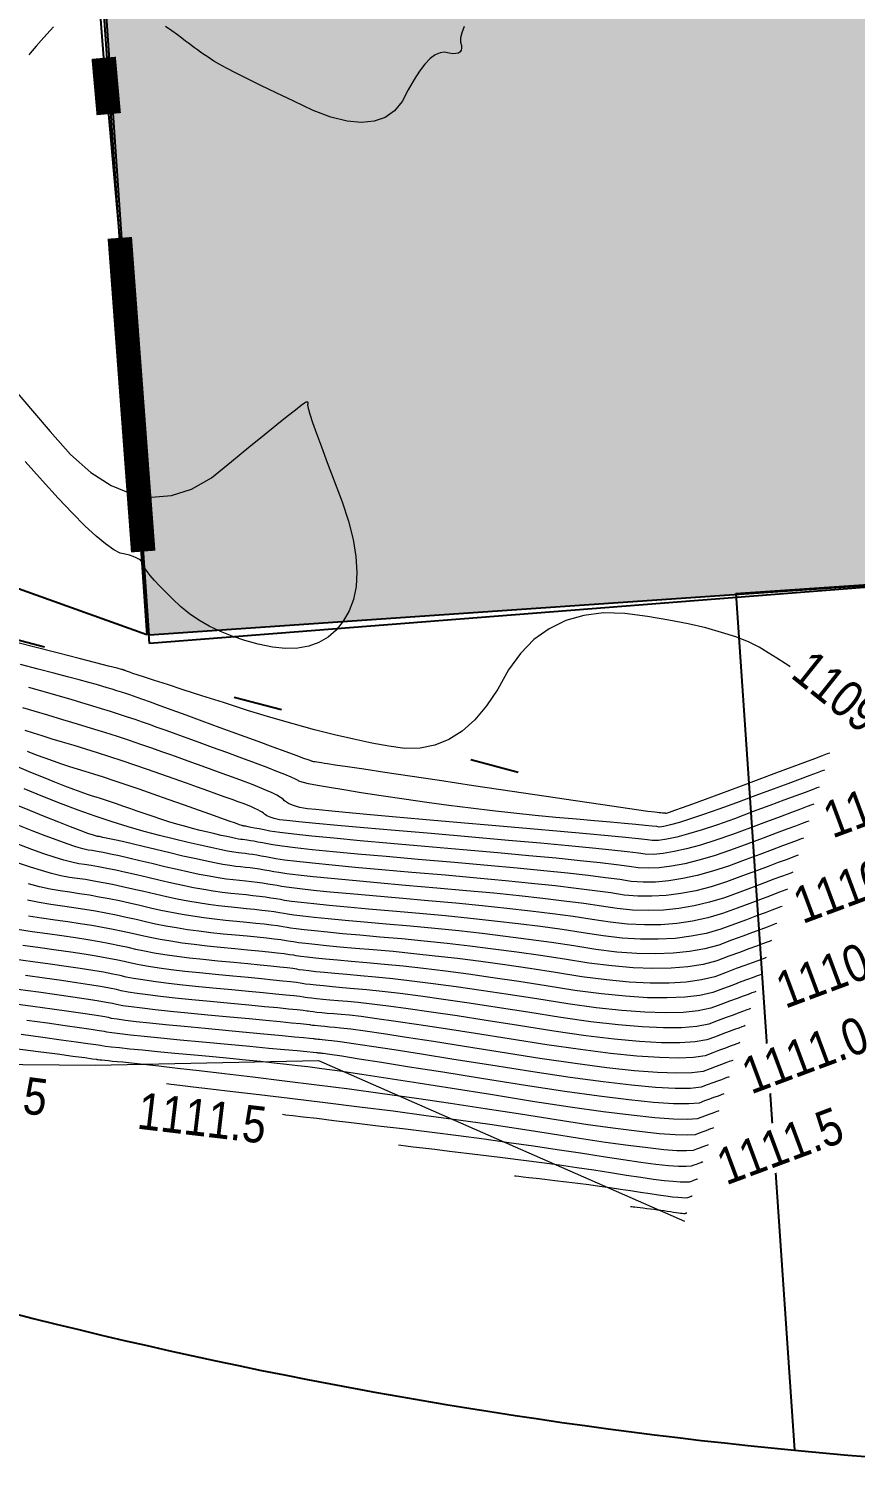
# Model space of a CAD drawing. Extents: x -19176 to -17597, y 5652440 to 5654285.
# Drawn here: x -18154.3 to -18137.43, y 5652973.76 to 5653003.27 of the extents above; entities that cross this region are included whole.
import ezdxf

# ---------------------------------------------------------------- set-up
doc = ezdxf.new("R2010")
doc.units = 0
doc.header["$LTSCALE"] = 5
doc.linetypes.add('foc-TOPO', pattern=[1, 0.2, -0.8])
for name, color, linetype in [('AS-FENCE', 48, 'foc-FENCE'), ('AS-FENCE-DASH', 48, 'foc-FENCE-DASH'), ('F-RW', 190, 'Continuous'), ('L-TITLEDB', 4, 'Continuous'), ('P-PROPOSED', 10, 'Continuous'), ('P-PROPOSED-H', 21, 'Continuous'), ('T-LOW-AREA', 48, 'foc-TOPO')]:
    doc.layers.add(name, color=color, linetype=linetype)
doc.layers.add('AS-GENERAL', color=48, linetype='Continuous', lineweight=18)
doc.layers.add('T-ELEVATION', color=48, linetype='Continuous', lineweight=18)
doc.layers.add('C-TOPO-MAJR', color=7, linetype='Continuous', lineweight=15, true_color=0xd3aa5f)
doc.layers.add('C-TOPO-MINR', color=7, linetype='Continuous', lineweight=13, true_color=0xe9d5af)
doc.layers.add('C-TOPO-MAJR-TEXT', color=7, linetype='Continuous', true_color=0x644b1b)
doc.styles.add('foc-LtypeFont', font='ARIALN.TTF', dxfattribs={"height": 7.35})
doc.styles.get("Standard").update_dxf_attribs({"font": 'ARIALN.TTF'})
doc.linetypes.add('foc-FENCE', pattern='A,10,-1,["X",foc-LtypeFont,S=0.2,R=0,X=-0.625,Y=-0.75],-1.24', length=12.24)
doc.linetypes.add('foc-FENCE-DASH', pattern='A,0.5,-0.5,1,-0.5,1,-0.5,1,-0.5,1,-0.5,["X",foc-LtypeFont,S=0.2,R=0,X=-0.625,Y=-0.75],-0.5', length=7.5)

msp = doc.modelspace()

# ---------------------------------------------------------------- hatches: boundary and pattern name
at = {"layer": 'P-PROPOSED-H'}
h = msp.add_hatch(color=256, dxfattribs=at)
h.dxf.hatch_style = 1
h.paths.add_polyline_path([(-18151.85, 5652990.886), (-18153.911, 5653020.815), (-18123.982, 5653022.876), (-18121.921, 5652992.947)])

# ---------------------------------------------------------------- linework, layer by layer
at = {"layer": 'AS-FENCE', "flags": 128}
for points in [[(-18152.447, 5652998.999), (-18152.673, 5653001.525)], [(-18151.842, 5652990.718), (-18151.969, 5652992.594)]]:
    msp.add_lwpolyline(points, dxfattribs=at)
at = {"layer": 'AS-FENCE-DASH', "flags": 128}
msp.add_lwpolyline([(-18152.776, 5653002.675), (-18152.987, 5653005.397), (-18154.149, 5653020.827), (-18138.678, 5653021.908), (-18124.264, 5653022.882), (-18123.11, 5653007.444), (-18122.048, 5652993.07), (-18136.889, 5652991.885), (-18151.842, 5652990.718)], dxfattribs=at)
at = {"layer": 'AS-GENERAL', "const_width": 0.5, "flags": 128}
for points in [[(-18152.673, 5653001.525), (-18152.776, 5653002.675)], [(-18152.447, 5652998.999), (-18151.969, 5652992.594)]]:
    msp.add_lwpolyline(points, dxfattribs=at)
at = {"layer": 'C-TOPO-MAJR', "flags": 128}
for points in [[(-18137.657, 5652989.414), (-18137.657, 5652989.414), (-18137.671, 5652989.425), (-18137.699, 5652989.448), (-18137.741, 5652989.482), (-18137.797, 5652989.527), (-18137.867, 5652989.583), (-18137.952, 5652989.65), (-18138.05, 5652989.729), (-18138.162, 5652989.819), (-18138.284, 5652989.911), (-18138.415, 5652990.007), (-18138.555, 5652990.105), (-18138.704, 5652990.207), (-18138.862, 5652990.311), (-18139.029, 5652990.418), (-18139.205, 5652990.528), (-18139.391, 5652990.641), (-18139.611, 5652990.748), (-18139.867, 5652990.849), (-18140.157, 5652990.944), (-18140.482, 5652991.033), (-18140.843, 5652991.117), (-18141.238, 5652991.194), (-18141.668, 5652991.266), (-18142.133, 5652991.332), (-18142.567, 5652991.34), (-18142.969, 5652991.29), (-18143.34, 5652991.183), (-18143.68, 5652991.018), (-18143.989, 5652990.795), (-18144.266, 5652990.515), (-18144.512, 5652990.177), (-18144.727, 5652989.782), (-18144.956, 5652989.442), (-18145.199, 5652989.158), (-18145.456, 5652988.929), (-18145.727, 5652988.756), (-18146.012, 5652988.638), (-18146.311, 5652988.577), (-18146.625, 5652988.57), (-18146.952, 5652988.62), (-18147.3, 5652988.683), (-18147.67, 5652988.76), (-18148.061, 5652988.85), (-18148.473, 5652988.955), (-18148.906, 5652989.073), (-18149.36, 5652989.204), (-18149.836, 5652989.35), (-18150.332, 5652989.509), (-18150.771, 5652989.65), (-18151.151, 5652989.772), (-18151.474, 5652989.876), (-18151.738, 5652989.961), (-18151.944, 5652990.028), (-18152.092, 5652990.077), (-18152.183, 5652990.107), (-18152.215, 5652990.119), (-18152.244, 5652990.129), (-18152.269, 5652990.139), (-18152.291, 5652990.147), (-18152.31, 5652990.154), (-18152.326, 5652990.159), (-18152.338, 5652990.164), (-18152.347, 5652990.167), (-18152.353, 5652990.169), (-18152.359, 5652990.171), (-18152.365, 5652990.173), (-18152.372, 5652990.175), (-18152.379, 5652990.178), (-18152.387, 5652990.18), (-18152.395, 5652990.183), (-18152.403, 5652990.185), (-18152.412, 5652990.188), (-18152.503, 5652990.211), (-18152.678, 5652990.256), (-18152.936, 5652990.322), (-18153.277, 5652990.408), (-18153.701, 5652990.516), (-18154.208, 5652990.645), (-18154.798, 5652990.795)], [(-18138.379, 5652987.088), (-18138.379, 5652987.088), (-18138.424, 5652987.072), (-18138.512, 5652987.039), (-18138.645, 5652986.989), (-18138.823, 5652986.923), (-18139.044, 5652986.841), (-18139.31, 5652986.742), (-18139.62, 5652986.626), (-18139.975, 5652986.494), (-18140.308, 5652986.382), (-18140.621, 5652986.291), (-18140.911, 5652986.219), (-18141.181, 5652986.168), (-18141.429, 5652986.137), (-18141.656, 5652986.126), (-18141.861, 5652986.135), (-18142.046, 5652986.165), (-18142.305, 5652986.199), (-18142.639, 5652986.238), (-18143.049, 5652986.281), (-18143.533, 5652986.33), (-18144.092, 5652986.383), (-18144.727, 5652986.44), (-18145.436, 5652986.503), (-18146.22, 5652986.57), (-18146.922, 5652986.631), (-18147.54, 5652986.687), (-18148.074, 5652986.738), (-18148.526, 5652986.783), (-18148.894, 5652986.823), (-18149.179, 5652986.857), (-18149.381, 5652986.886), (-18149.5, 5652986.91), (-18149.604, 5652986.93), (-18149.693, 5652986.948), (-18149.768, 5652986.962), (-18149.828, 5652986.974), (-18149.873, 5652986.983), (-18149.904, 5652986.989), (-18149.92, 5652986.992), (-18149.921, 5652986.992), (-18149.923, 5652986.992), (-18149.925, 5652986.993), (-18149.929, 5652986.993), (-18149.932, 5652986.994), (-18149.937, 5652986.995), (-18149.941, 5652986.996), (-18149.947, 5652986.998), (-18149.953, 5652986.999), (-18150, 5652987.015), (-18150.087, 5652987.045), (-18150.214, 5652987.09), (-18150.382, 5652987.15), (-18150.59, 5652987.224), (-18150.839, 5652987.312), (-18151.129, 5652987.415), (-18151.458, 5652987.533), (-18151.766, 5652987.641), (-18152.052, 5652987.741), (-18152.316, 5652987.831), (-18152.559, 5652987.913), (-18152.779, 5652987.985), (-18152.977, 5652988.049), (-18153.154, 5652988.104), (-18153.309, 5652988.15), (-18153.468, 5652988.199), (-18153.632, 5652988.253), (-18153.8, 5652988.311), (-18153.973, 5652988.373), (-18154.15, 5652988.439), (-18154.332, 5652988.509)], [(-18138.92, 5652985.349), (-18138.92, 5652985.349), (-18138.955, 5652985.336), (-18139.024, 5652985.31), (-18139.129, 5652985.271), (-18139.269, 5652985.219), (-18139.443, 5652985.154), (-18139.652, 5652985.076), (-18139.897, 5652984.985), (-18140.176, 5652984.881), (-18140.471, 5652984.798), (-18140.782, 5652984.737), (-18141.109, 5652984.696), (-18141.453, 5652984.677), (-18141.812, 5652984.679), (-18142.188, 5652984.702), (-18142.579, 5652984.746), (-18142.987, 5652984.811), (-18143.412, 5652984.874), (-18143.855, 5652984.935), (-18144.315, 5652984.993), (-18144.792, 5652985.049), (-18145.287, 5652985.103), (-18145.799, 5652985.154), (-18146.329, 5652985.203), (-18146.877, 5652985.25), (-18147.366, 5652985.293), (-18147.797, 5652985.332), (-18148.17, 5652985.368), (-18148.485, 5652985.399), (-18148.742, 5652985.427), (-18148.941, 5652985.451), (-18149.082, 5652985.471), (-18149.165, 5652985.487), (-18149.257, 5652985.503), (-18149.36, 5652985.519), (-18149.472, 5652985.535), (-18149.594, 5652985.551), (-18149.727, 5652985.566), (-18149.869, 5652985.582), (-18150.02, 5652985.597), (-18150.182, 5652985.612), (-18150.355, 5652985.633), (-18150.539, 5652985.659), (-18150.734, 5652985.691), (-18150.94, 5652985.729), (-18151.157, 5652985.772), (-18151.385, 5652985.822), (-18151.624, 5652985.877), (-18151.875, 5652985.937), (-18152.109, 5652985.992), (-18152.326, 5652986.042), (-18152.527, 5652986.085), (-18152.711, 5652986.124), (-18152.879, 5652986.156), (-18153.03, 5652986.183), (-18153.165, 5652986.204), (-18153.283, 5652986.22), (-18153.426, 5652986.25), (-18153.593, 5652986.294), (-18153.785, 5652986.352), (-18154.001, 5652986.424), (-18154.242, 5652986.511), (-18154.508, 5652986.612)], [(-18139.46, 5652983.609), (-18139.46, 5652983.609), (-18139.486, 5652983.6), (-18139.537, 5652983.581), (-18139.613, 5652983.552), (-18139.715, 5652983.515), (-18139.842, 5652983.467), (-18139.995, 5652983.41), (-18140.173, 5652983.344), (-18140.376, 5652983.268), (-18140.633, 5652983.215), (-18140.944, 5652983.183), (-18141.307, 5652983.173), (-18141.725, 5652983.186), (-18142.195, 5652983.221), (-18142.72, 5652983.278), (-18143.297, 5652983.357), (-18143.928, 5652983.458), (-18144.519, 5652983.549), (-18145.07, 5652983.632), (-18145.581, 5652983.705), (-18146.051, 5652983.769), (-18146.482, 5652983.823), (-18146.872, 5652983.868), (-18147.222, 5652983.904), (-18147.533, 5652983.931), (-18147.81, 5652983.955), (-18148.054, 5652983.977), (-18148.266, 5652983.997), (-18148.444, 5652984.015), (-18148.59, 5652984.031), (-18148.703, 5652984.044), (-18148.783, 5652984.056), (-18148.829, 5652984.065), (-18148.911, 5652984.077), (-18149.026, 5652984.091), (-18149.177, 5652984.108), (-18149.361, 5652984.128), (-18149.58, 5652984.15), (-18149.833, 5652984.175), (-18150.121, 5652984.202), (-18150.443, 5652984.232), (-18150.744, 5652984.263), (-18151.025, 5652984.294), (-18151.285, 5652984.327), (-18151.525, 5652984.361), (-18151.743, 5652984.396), (-18151.942, 5652984.432), (-18152.119, 5652984.469), (-18152.276, 5652984.507), (-18152.453, 5652984.546), (-18152.649, 5652984.584), (-18152.864, 5652984.624), (-18153.099, 5652984.664), (-18153.354, 5652984.704), (-18153.628, 5652984.745), (-18153.921, 5652984.786), (-18154.234, 5652984.827), (-18154.535, 5652984.875)], [(-18140.001, 5652981.87), (-18140.001, 5652981.87), (-18140.017, 5652981.864), (-18140.049, 5652981.852), (-18140.097, 5652981.834), (-18140.161, 5652981.81), (-18140.241, 5652981.78), (-18140.337, 5652981.745), (-18140.449, 5652981.703), (-18140.577, 5652981.655), (-18140.795, 5652981.631), (-18141.105, 5652981.629), (-18141.505, 5652981.651), (-18141.997, 5652981.695), (-18142.579, 5652981.763), (-18143.251, 5652981.854), (-18144.015, 5652981.967), (-18144.869, 5652982.104), (-18145.626, 5652982.225), (-18146.285, 5652982.329), (-18146.847, 5652982.417), (-18147.31, 5652982.488), (-18147.677, 5652982.543), (-18147.945, 5652982.582), (-18148.116, 5652982.605), (-18148.189, 5652982.611), (-18148.254, 5652982.617), (-18148.312, 5652982.622), (-18148.361, 5652982.627), (-18148.403, 5652982.631), (-18148.438, 5652982.635), (-18148.464, 5652982.638), (-18148.483, 5652982.641), (-18148.494, 5652982.643), (-18148.564, 5652982.65), (-18148.693, 5652982.663), (-18148.881, 5652982.681), (-18149.128, 5652982.705), (-18149.433, 5652982.733), (-18149.798, 5652982.768), (-18150.221, 5652982.807), (-18150.704, 5652982.852), (-18151.134, 5652982.893), (-18151.511, 5652982.93), (-18151.837, 5652982.964), (-18152.11, 5652982.994), (-18152.33, 5652983.02), (-18152.498, 5652983.043), (-18152.614, 5652983.062), (-18152.677, 5652983.077), (-18152.796, 5652983.099), (-18152.971, 5652983.127), (-18153.201, 5652983.162), (-18153.487, 5652983.204), (-18153.828, 5652983.252), (-18154.225, 5652983.306), (-18154.677, 5652983.367)], [(-18140.541, 5652980.13), (-18140.541, 5652980.13), (-18140.548, 5652980.128), (-18140.561, 5652980.123), (-18140.581, 5652980.115), (-18140.607, 5652980.106), (-18140.64, 5652980.094), (-18140.679, 5652980.079), (-18140.725, 5652980.062), (-18140.777, 5652980.042), (-18140.881, 5652980.034), (-18141.036, 5652980.038), (-18141.242, 5652980.054), (-18141.499, 5652980.081), (-18141.807, 5652980.12), (-18142.167, 5652980.171), (-18142.578, 5652980.233), (-18143.04, 5652980.307), (-18143.514, 5652980.38), (-18144, 5652980.452), (-18144.499, 5652980.523), (-18145.009, 5652980.593), (-18145.531, 5652980.663), (-18146.065, 5652980.731), (-18146.611, 5652980.798), (-18147.17, 5652980.864), (-18147.658, 5652980.922), (-18148.077, 5652980.972), (-18148.426, 5652981.014), (-18148.705, 5652981.047), (-18148.914, 5652981.072), (-18149.054, 5652981.088), (-18149.123, 5652981.097), (-18149.123, 5652981.097)]]:
    msp.add_lwpolyline(points, dxfattribs=at)
at = {"layer": 'C-TOPO-MINR', "flags": 128}
for points in [[(-18153.802, 5653003.31), (-18153.936, 5653003.16), (-18154.053, 5653003.028), (-18154.155, 5653002.914), (-18154.239, 5653002.817), (-18154.308, 5653002.738)], [(-18145.413, 5653003.314), (-18145.461, 5653003.188), (-18145.487, 5653003.082), (-18145.49, 5653002.996), (-18145.472, 5653002.929), (-18145.466, 5653002.873), (-18145.475, 5653002.828), (-18145.497, 5653002.795), (-18145.533, 5653002.772), (-18145.582, 5653002.76), (-18145.646, 5653002.759), (-18145.723, 5653002.77), (-18145.813, 5653002.791), (-18145.908, 5653002.78), (-18146.006, 5653002.735), (-18146.109, 5653002.658), (-18146.215, 5653002.548), (-18146.325, 5653002.405), (-18146.439, 5653002.23), (-18146.558, 5653002.021), (-18146.68, 5653001.78), (-18146.836, 5653001.593), (-18147.027, 5653001.459), (-18147.252, 5653001.379), (-18147.512, 5653001.353), (-18147.806, 5653001.381), (-18148.135, 5653001.463), (-18148.498, 5653001.598), (-18148.895, 5653001.787), (-18149.251, 5653001.958), (-18149.566, 5653002.111), (-18149.841, 5653002.247), (-18150.074, 5653002.364), (-18150.267, 5653002.464), (-18150.418, 5653002.545), (-18150.529, 5653002.609), (-18150.598, 5653002.655), (-18150.666, 5653002.701), (-18150.733, 5653002.746), (-18150.798, 5653002.791), (-18150.862, 5653002.837), (-18150.924, 5653002.882), (-18150.985, 5653002.927), (-18151.044, 5653002.972), (-18151.102, 5653003.016), (-18151.178, 5653003.073), (-18151.272, 5653003.142), (-18151.383, 5653003.223), (-18151.512, 5653003.317)], [(-18154.546, 5652995.836), (-18154.233, 5652995.465), (-18153.868, 5652995.045), (-18153.452, 5652994.577), (-18153.037, 5652994.21), (-18152.623, 5652993.942), (-18152.211, 5652993.774), (-18151.8, 5652993.706), (-18151.39, 5652993.738), (-18150.982, 5652993.87), (-18150.574, 5652994.102), (-18150.168, 5652994.434), (-18149.811, 5652994.725), (-18149.501, 5652994.977), (-18149.24, 5652995.188), (-18149.026, 5652995.359), (-18148.861, 5652995.49), (-18148.744, 5652995.581), (-18148.675, 5652995.631), (-18148.655, 5652995.641), (-18148.638, 5652995.648), (-18148.624, 5652995.651), (-18148.614, 5652995.65), (-18148.607, 5652995.646), (-18148.604, 5652995.638), (-18148.604, 5652995.626), (-18148.608, 5652995.611), (-18148.616, 5652995.591), (-18148.602, 5652995.522), (-18148.566, 5652995.401), (-18148.509, 5652995.229), (-18148.431, 5652995.007), (-18148.331, 5652994.734), (-18148.21, 5652994.41), (-18148.068, 5652994.035), (-18147.904, 5652993.61), (-18147.776, 5652993.211), (-18147.684, 5652992.839), (-18147.628, 5652992.494), (-18147.607, 5652992.175), (-18147.623, 5652991.883), (-18147.674, 5652991.618), (-18147.762, 5652991.38), (-18147.885, 5652991.169), (-18148.029, 5652990.991), (-18148.194, 5652990.848), (-18148.38, 5652990.739), (-18148.586, 5652990.664), (-18148.813, 5652990.623), (-18149.061, 5652990.616), (-18149.33, 5652990.644), (-18149.619, 5652990.706), (-18149.893, 5652990.779), (-18150.151, 5652990.864), (-18150.393, 5652990.962), (-18150.619, 5652991.071), (-18150.83, 5652991.192), (-18151.025, 5652991.325), (-18151.205, 5652991.469), (-18151.368, 5652991.626), (-18151.512, 5652991.768), (-18151.636, 5652991.895), (-18151.741, 5652992.006), (-18151.826, 5652992.103), (-18151.891, 5652992.185), (-18151.937, 5652992.252), (-18151.962, 5652992.304), (-18151.969, 5652992.34), (-18151.987, 5652992.375), (-18152.016, 5652992.408), (-18152.058, 5652992.439), (-18152.111, 5652992.468), (-18152.176, 5652992.495), (-18152.252, 5652992.52), (-18152.34, 5652992.543), (-18152.441, 5652992.564), (-18152.572, 5652992.632), (-18152.736, 5652992.748), (-18152.931, 5652992.911), (-18153.158, 5652993.121), (-18153.416, 5652993.378), (-18153.706, 5652993.683), (-18154.028, 5652994.035), (-18154.382, 5652994.434)], [(-18137.947, 5652988.48), (-18137.947, 5652988.48), (-18137.999, 5652988.461), (-18138.102, 5652988.422), (-18138.258, 5652988.364), (-18138.466, 5652988.287), (-18138.725, 5652988.19), (-18139.036, 5652988.074), (-18139.4, 5652987.939), (-18139.815, 5652987.785), (-18140.179, 5652987.649), (-18140.491, 5652987.534), (-18140.753, 5652987.437), (-18140.963, 5652987.361), (-18141.122, 5652987.303), (-18141.23, 5652987.265), (-18141.287, 5652987.247), (-18141.293, 5652987.247), (-18141.303, 5652987.249), (-18141.319, 5652987.25), (-18141.34, 5652987.252), (-18141.366, 5652987.255), (-18141.398, 5652987.258), (-18141.434, 5652987.261), (-18141.476, 5652987.265), (-18141.522, 5652987.269), (-18141.661, 5652987.287), (-18141.893, 5652987.319), (-18142.217, 5652987.366), (-18142.633, 5652987.427), (-18143.141, 5652987.502), (-18143.742, 5652987.591), (-18144.435, 5652987.694), (-18145.221, 5652987.812), (-18145.917, 5652987.916), (-18146.523, 5652988.007), (-18147.038, 5652988.084), (-18147.464, 5652988.148), (-18147.8, 5652988.198), (-18148.047, 5652988.235), (-18148.203, 5652988.259), (-18148.269, 5652988.269), (-18148.328, 5652988.278), (-18148.379, 5652988.286), (-18148.422, 5652988.293), (-18148.457, 5652988.298), (-18148.485, 5652988.303), (-18148.506, 5652988.307), (-18148.518, 5652988.309), (-18148.523, 5652988.311), (-18148.579, 5652988.331), (-18148.686, 5652988.37), (-18148.844, 5652988.428), (-18149.052, 5652988.504), (-18149.312, 5652988.599), (-18149.623, 5652988.712), (-18149.985, 5652988.845), (-18150.397, 5652988.995), (-18150.767, 5652989.131), (-18151.095, 5652989.25), (-18151.38, 5652989.354), (-18151.623, 5652989.443), (-18151.823, 5652989.515), (-18151.98, 5652989.572), (-18152.095, 5652989.614), (-18152.167, 5652989.639), (-18152.244, 5652989.666), (-18152.327, 5652989.694), (-18152.414, 5652989.722), (-18152.506, 5652989.752), (-18152.604, 5652989.782), (-18152.706, 5652989.813), (-18152.813, 5652989.846), (-18152.925, 5652989.879), (-18153.079, 5652989.922), (-18153.275, 5652989.975), (-18153.512, 5652990.038), (-18153.791, 5652990.112), (-18154.112, 5652990.195), (-18154.474, 5652990.288)], [(-18138.055, 5652988.132), (-18138.055, 5652988.132), (-18138.105, 5652988.114), (-18138.205, 5652988.076), (-18138.355, 5652988.021), (-18138.555, 5652987.946), (-18138.805, 5652987.853), (-18139.105, 5652987.741), (-18139.455, 5652987.611), (-18139.855, 5652987.462), (-18140.211, 5652987.333), (-18140.524, 5652987.223), (-18140.792, 5652987.133), (-18141.018, 5652987.062), (-18141.199, 5652987.012), (-18141.337, 5652986.98), (-18141.431, 5652986.969), (-18141.481, 5652986.977), (-18141.577, 5652986.988), (-18141.72, 5652987.003), (-18141.908, 5652987.022), (-18142.143, 5652987.044), (-18142.423, 5652987.069), (-18142.75, 5652987.098), (-18143.123, 5652987.13), (-18143.542, 5652987.166), (-18143.967, 5652987.206), (-18144.398, 5652987.25), (-18144.834, 5652987.299), (-18145.277, 5652987.352), (-18145.726, 5652987.409), (-18146.18, 5652987.47), (-18146.641, 5652987.536), (-18147.107, 5652987.606), (-18147.518, 5652987.669), (-18147.871, 5652987.725), (-18148.168, 5652987.775), (-18148.409, 5652987.817), (-18148.593, 5652987.853), (-18148.721, 5652987.882), (-18148.792, 5652987.905), (-18148.807, 5652987.92), (-18148.859, 5652987.948), (-18148.949, 5652987.988), (-18149.075, 5652988.04), (-18149.238, 5652988.105), (-18149.439, 5652988.182), (-18149.677, 5652988.272), (-18149.952, 5652988.374), (-18150.264, 5652988.488), (-18150.554, 5652988.594), (-18150.823, 5652988.692), (-18151.07, 5652988.782), (-18151.296, 5652988.863), (-18151.5, 5652988.937), (-18151.682, 5652989.003), (-18151.843, 5652989.06), (-18151.982, 5652989.11), (-18152.13, 5652989.161), (-18152.289, 5652989.214), (-18152.456, 5652989.269), (-18152.634, 5652989.326), (-18152.821, 5652989.384), (-18153.017, 5652989.444), (-18153.223, 5652989.506), (-18153.439, 5652989.57), (-18153.655, 5652989.633), (-18153.871, 5652989.695), (-18154.088, 5652989.755), (-18154.305, 5652989.815)], [(-18138.163, 5652987.784), (-18138.163, 5652987.784), (-18138.211, 5652987.766), (-18138.307, 5652987.731), (-18138.452, 5652987.677), (-18138.644, 5652987.605), (-18138.885, 5652987.516), (-18139.173, 5652987.408), (-18139.51, 5652987.283), (-18139.895, 5652987.139), (-18140.244, 5652987.016), (-18140.556, 5652986.912), (-18140.832, 5652986.828), (-18141.072, 5652986.764), (-18141.276, 5652986.72), (-18141.443, 5652986.695), (-18141.574, 5652986.691), (-18141.669, 5652986.706), (-18141.851, 5652986.728), (-18142.12, 5652986.756), (-18142.476, 5652986.791), (-18142.919, 5652986.832), (-18143.449, 5652986.88), (-18144.066, 5652986.935), (-18144.77, 5652986.996), (-18145.561, 5652987.064), (-18146.264, 5652987.124), (-18146.877, 5652987.178), (-18147.402, 5652987.225), (-18147.838, 5652987.265), (-18148.185, 5652987.298), (-18148.444, 5652987.324), (-18148.614, 5652987.343), (-18148.695, 5652987.355), (-18148.769, 5652987.369), (-18148.837, 5652987.386), (-18148.899, 5652987.405), (-18148.955, 5652987.427), (-18149.004, 5652987.451), (-18149.046, 5652987.477), (-18149.083, 5652987.506), (-18149.113, 5652987.537), (-18149.165, 5652987.574), (-18149.239, 5652987.616), (-18149.335, 5652987.664), (-18149.453, 5652987.717), (-18149.594, 5652987.776), (-18149.756, 5652987.841), (-18149.941, 5652987.911), (-18150.147, 5652987.986), (-18150.354, 5652988.061), (-18150.56, 5652988.136), (-18150.767, 5652988.211), (-18150.973, 5652988.285), (-18151.179, 5652988.36), (-18151.385, 5652988.433), (-18151.591, 5652988.507), (-18151.796, 5652988.58), (-18152.015, 5652988.656), (-18152.248, 5652988.734), (-18152.493, 5652988.814), (-18152.752, 5652988.897), (-18153.024, 5652988.982), (-18153.309, 5652989.07), (-18153.608, 5652989.159), (-18153.92, 5652989.252), (-18154.193, 5652989.333), (-18154.428, 5652989.402)], [(-18138.271, 5652987.436), (-18138.271, 5652987.436), (-18138.317, 5652987.419), (-18138.41, 5652987.385), (-18138.548, 5652987.333), (-18138.733, 5652987.264), (-18138.964, 5652987.178), (-18139.242, 5652987.075), (-18139.565, 5652986.954), (-18139.935, 5652986.817), (-18140.276, 5652986.699), (-18140.588, 5652986.601), (-18140.872, 5652986.524), (-18141.126, 5652986.466), (-18141.352, 5652986.428), (-18141.549, 5652986.411), (-18141.718, 5652986.413), (-18141.857, 5652986.435), (-18142.084, 5652986.464), (-18142.396, 5652986.498), (-18142.795, 5652986.539), (-18143.281, 5652986.586), (-18143.853, 5652986.639), (-18144.512, 5652986.697), (-18145.257, 5652986.762), (-18146.089, 5652986.834), (-18146.824, 5652986.897), (-18147.461, 5652986.953), (-18148.001, 5652987.001), (-18148.444, 5652987.042), (-18148.789, 5652987.076), (-18149.038, 5652987.101), (-18149.189, 5652987.119), (-18149.242, 5652987.13), (-18149.292, 5652987.142), (-18149.336, 5652987.154), (-18149.377, 5652987.168), (-18149.413, 5652987.183), (-18149.444, 5652987.198), (-18149.471, 5652987.215), (-18149.494, 5652987.233), (-18149.512, 5652987.252), (-18149.54, 5652987.273), (-18149.579, 5652987.296), (-18149.629, 5652987.322), (-18149.688, 5652987.35), (-18149.758, 5652987.38), (-18149.839, 5652987.413), (-18149.93, 5652987.447), (-18150.031, 5652987.485), (-18150.153, 5652987.529), (-18150.297, 5652987.581), (-18150.463, 5652987.641), (-18150.65, 5652987.708), (-18150.858, 5652987.782), (-18151.088, 5652987.864), (-18151.339, 5652987.954), (-18151.611, 5652988.051), (-18151.878, 5652988.144), (-18152.141, 5652988.234), (-18152.399, 5652988.321), (-18152.652, 5652988.404), (-18152.9, 5652988.483), (-18153.143, 5652988.559), (-18153.381, 5652988.632), (-18153.614, 5652988.701), (-18153.831, 5652988.766), (-18154.03, 5652988.828), (-18154.212, 5652988.886), (-18154.378, 5652988.94)], [(-18138.487, 5652986.741), (-18138.487, 5652986.741), (-18138.53, 5652986.725), (-18138.615, 5652986.693), (-18138.742, 5652986.646), (-18138.912, 5652986.582), (-18139.124, 5652986.503), (-18139.379, 5652986.409), (-18139.676, 5652986.298), (-18140.015, 5652986.172), (-18140.341, 5652986.065), (-18140.653, 5652985.98), (-18140.951, 5652985.915), (-18141.235, 5652985.87), (-18141.506, 5652985.845), (-18141.762, 5652985.841), (-18142.005, 5652985.857), (-18142.234, 5652985.894), (-18142.526, 5652985.934), (-18142.882, 5652985.977), (-18143.302, 5652986.024), (-18143.785, 5652986.074), (-18144.331, 5652986.127), (-18144.941, 5652986.183), (-18145.615, 5652986.243), (-18146.352, 5652986.306), (-18147.01, 5652986.364), (-18147.591, 5652986.416), (-18148.093, 5652986.464), (-18148.518, 5652986.506), (-18148.864, 5652986.544), (-18149.132, 5652986.576), (-18149.321, 5652986.603), (-18149.433, 5652986.625), (-18149.535, 5652986.645), (-18149.627, 5652986.662), (-18149.709, 5652986.677), (-18149.781, 5652986.689), (-18149.844, 5652986.7), (-18149.897, 5652986.707), (-18149.94, 5652986.713), (-18149.973, 5652986.716), (-18150.022, 5652986.723), (-18150.087, 5652986.735), (-18150.168, 5652986.752), (-18150.264, 5652986.773), (-18150.376, 5652986.798), (-18150.503, 5652986.827), (-18150.646, 5652986.861), (-18150.805, 5652986.9), (-18150.965, 5652986.941), (-18151.124, 5652986.984), (-18151.285, 5652987.03), (-18151.445, 5652987.078), (-18151.606, 5652987.129), (-18151.768, 5652987.182), (-18151.93, 5652987.237), (-18152.092, 5652987.295), (-18152.244, 5652987.348), (-18152.385, 5652987.397), (-18152.515, 5652987.442), (-18152.634, 5652987.482), (-18152.742, 5652987.518), (-18152.84, 5652987.549), (-18152.927, 5652987.576), (-18153.003, 5652987.599), (-18153.106, 5652987.633), (-18153.234, 5652987.679), (-18153.388, 5652987.737), (-18153.568, 5652987.806), (-18153.774, 5652987.888), (-18154.007, 5652987.981), (-18154.265, 5652988.085), (-18154.549, 5652988.202)], [(-18138.595, 5652986.393), (-18138.595, 5652986.393), (-18138.636, 5652986.378), (-18138.717, 5652986.347), (-18138.839, 5652986.302), (-18139.001, 5652986.242), (-18139.204, 5652986.166), (-18139.447, 5652986.075), (-18139.731, 5652985.97), (-18140.055, 5652985.849), (-18140.373, 5652985.749), (-18140.685, 5652985.669), (-18140.99, 5652985.61), (-18141.29, 5652985.571), (-18141.582, 5652985.554), (-18141.869, 5652985.556), (-18142.149, 5652985.579), (-18142.422, 5652985.623), (-18142.748, 5652985.669), (-18143.125, 5652985.717), (-18143.555, 5652985.766), (-18144.037, 5652985.817), (-18144.57, 5652985.871), (-18145.156, 5652985.926), (-18145.793, 5652985.983), (-18146.483, 5652986.042), (-18147.099, 5652986.096), (-18147.643, 5652986.145), (-18148.113, 5652986.19), (-18148.51, 5652986.23), (-18148.833, 5652986.265), (-18149.084, 5652986.295), (-18149.261, 5652986.32), (-18149.366, 5652986.341), (-18149.465, 5652986.359), (-18149.56, 5652986.376), (-18149.65, 5652986.391), (-18149.735, 5652986.405), (-18149.815, 5652986.416), (-18149.89, 5652986.426), (-18149.96, 5652986.434), (-18150.025, 5652986.44), (-18150.121, 5652986.454), (-18150.247, 5652986.478), (-18150.403, 5652986.509), (-18150.589, 5652986.549), (-18150.805, 5652986.598), (-18151.051, 5652986.655), (-18151.328, 5652986.721), (-18151.634, 5652986.795), (-18151.949, 5652986.879), (-18152.273, 5652986.973), (-18152.606, 5652987.077), (-18152.947, 5652987.191), (-18153.296, 5652987.315), (-18153.655, 5652987.449), (-18154.022, 5652987.593), (-18154.397, 5652987.746)], [(-18138.704, 5652986.045), (-18138.704, 5652986.045), (-18138.742, 5652986.03), (-18138.82, 5652986.002), (-18138.936, 5652985.958), (-18139.09, 5652985.901), (-18139.284, 5652985.829), (-18139.515, 5652985.742), (-18139.786, 5652985.642), (-18140.095, 5652985.526), (-18140.406, 5652985.432), (-18140.717, 5652985.358), (-18141.03, 5652985.305), (-18141.344, 5652985.273), (-18141.659, 5652985.262), (-18141.975, 5652985.271), (-18142.292, 5652985.302), (-18142.61, 5652985.353), (-18142.969, 5652985.404), (-18143.369, 5652985.456), (-18143.808, 5652985.508), (-18144.288, 5652985.561), (-18144.809, 5652985.615), (-18145.37, 5652985.669), (-18145.972, 5652985.723), (-18146.614, 5652985.778), (-18147.188, 5652985.828), (-18147.694, 5652985.874), (-18148.132, 5652985.916), (-18148.501, 5652985.953), (-18148.803, 5652985.985), (-18149.036, 5652986.013), (-18149.202, 5652986.037), (-18149.299, 5652986.056), (-18149.396, 5652986.074), (-18149.493, 5652986.091), (-18149.591, 5652986.106), (-18149.688, 5652986.12), (-18149.785, 5652986.133), (-18149.883, 5652986.145), (-18149.98, 5652986.155), (-18150.078, 5652986.164), (-18150.199, 5652986.181), (-18150.344, 5652986.205), (-18150.513, 5652986.236), (-18150.706, 5652986.276), (-18150.922, 5652986.323), (-18151.162, 5652986.377), (-18151.427, 5652986.439), (-18151.714, 5652986.509), (-18151.971, 5652986.571), (-18152.197, 5652986.624), (-18152.392, 5652986.67), (-18152.556, 5652986.707), (-18152.69, 5652986.737), (-18152.792, 5652986.758), (-18152.863, 5652986.772), (-18152.903, 5652986.777), (-18152.982, 5652986.8), (-18153.101, 5652986.84), (-18153.259, 5652986.898), (-18153.456, 5652986.973), (-18153.693, 5652987.066), (-18153.969, 5652987.177), (-18154.284, 5652987.304), (-18154.638, 5652987.45)], [(-18138.812, 5652985.697), (-18138.812, 5652985.697), (-18138.848, 5652985.683), (-18138.922, 5652985.656), (-18139.032, 5652985.615), (-18139.179, 5652985.56), (-18139.363, 5652985.491), (-18139.584, 5652985.409), (-18139.841, 5652985.313), (-18140.136, 5652985.204), (-18140.438, 5652985.115), (-18140.75, 5652985.048), (-18141.07, 5652985.001), (-18141.398, 5652984.975), (-18141.735, 5652984.97), (-18142.081, 5652984.987), (-18142.436, 5652985.024), (-18142.799, 5652985.082), (-18143.191, 5652985.139), (-18143.612, 5652985.195), (-18144.061, 5652985.251), (-18144.54, 5652985.305), (-18145.048, 5652985.359), (-18145.585, 5652985.411), (-18146.151, 5652985.463), (-18146.745, 5652985.514), (-18147.277, 5652985.561), (-18147.745, 5652985.603), (-18148.151, 5652985.642), (-18148.493, 5652985.676), (-18148.772, 5652985.706), (-18148.989, 5652985.732), (-18149.142, 5652985.754), (-18149.232, 5652985.772), (-18149.327, 5652985.789), (-18149.427, 5652985.805), (-18149.531, 5652985.821), (-18149.641, 5652985.836), (-18149.756, 5652985.85), (-18149.876, 5652985.863), (-18150, 5652985.876), (-18150.13, 5652985.888), (-18150.277, 5652985.907), (-18150.441, 5652985.932), (-18150.623, 5652985.964), (-18150.823, 5652986.002), (-18151.04, 5652986.048), (-18151.274, 5652986.099), (-18151.526, 5652986.158), (-18151.795, 5652986.223), (-18152.04, 5652986.281), (-18152.262, 5652986.333), (-18152.46, 5652986.378), (-18152.634, 5652986.415), (-18152.784, 5652986.447), (-18152.911, 5652986.471), (-18153.014, 5652986.488), (-18153.093, 5652986.499), (-18153.204, 5652986.525), (-18153.347, 5652986.567), (-18153.522, 5652986.625), (-18153.729, 5652986.699), (-18153.968, 5652986.789), (-18154.238, 5652986.894), (-18154.541, 5652987.015)], [(-18139.028, 5652985.001), (-18139.028, 5652985.001), (-18139.061, 5652984.989), (-18139.127, 5652984.964), (-18139.226, 5652984.927), (-18139.358, 5652984.878), (-18139.523, 5652984.817), (-18139.721, 5652984.743), (-18139.952, 5652984.657), (-18140.216, 5652984.559), (-18140.503, 5652984.482), (-18140.814, 5652984.426), (-18141.149, 5652984.392), (-18141.507, 5652984.379), (-18141.889, 5652984.387), (-18142.294, 5652984.417), (-18142.723, 5652984.468), (-18143.175, 5652984.54), (-18143.633, 5652984.609), (-18144.098, 5652984.674), (-18144.568, 5652984.735), (-18145.044, 5652984.793), (-18145.526, 5652984.847), (-18146.014, 5652984.897), (-18146.508, 5652984.944), (-18147.008, 5652984.986), (-18147.455, 5652985.025), (-18147.848, 5652985.061), (-18148.189, 5652985.094), (-18148.477, 5652985.122), (-18148.712, 5652985.148), (-18148.893, 5652985.17), (-18149.022, 5652985.188), (-18149.098, 5652985.203), (-18149.188, 5652985.218), (-18149.293, 5652985.234), (-18149.413, 5652985.25), (-18149.548, 5652985.266), (-18149.697, 5652985.283), (-18149.861, 5652985.3), (-18150.04, 5652985.318), (-18150.234, 5652985.336), (-18150.433, 5652985.359), (-18150.636, 5652985.386), (-18150.844, 5652985.418), (-18151.057, 5652985.455), (-18151.274, 5652985.497), (-18151.496, 5652985.544), (-18151.723, 5652985.595), (-18151.955, 5652985.651), (-18152.178, 5652985.703), (-18152.391, 5652985.75), (-18152.595, 5652985.793), (-18152.789, 5652985.832), (-18152.974, 5652985.866), (-18153.15, 5652985.895), (-18153.316, 5652985.921), (-18153.474, 5652985.941), (-18153.648, 5652985.975), (-18153.839, 5652986.021), (-18154.048, 5652986.079), (-18154.274, 5652986.15), (-18154.517, 5652986.233)], [(-18139.136, 5652984.653), (-18139.136, 5652984.653), (-18139.167, 5652984.641), (-18139.229, 5652984.618), (-18139.323, 5652984.584), (-18139.447, 5652984.537), (-18139.603, 5652984.479), (-18139.789, 5652984.41), (-18140.007, 5652984.329), (-18140.256, 5652984.236), (-18140.536, 5652984.165), (-18140.847, 5652984.115), (-18141.189, 5652984.087), (-18141.561, 5652984.081), (-18141.965, 5652984.096), (-18142.4, 5652984.132), (-18142.866, 5652984.19), (-18143.363, 5652984.27), (-18143.855, 5652984.344), (-18144.341, 5652984.414), (-18144.821, 5652984.478), (-18145.296, 5652984.537), (-18145.765, 5652984.591), (-18146.229, 5652984.64), (-18146.687, 5652984.684), (-18147.139, 5652984.722), (-18147.543, 5652984.758), (-18147.9, 5652984.79), (-18148.208, 5652984.819), (-18148.469, 5652984.846), (-18148.681, 5652984.868), (-18148.846, 5652984.888), (-18148.962, 5652984.905), (-18149.031, 5652984.918), (-18149.119, 5652984.933), (-18149.227, 5652984.948), (-18149.354, 5652984.964), (-18149.501, 5652984.982), (-18149.668, 5652985), (-18149.854, 5652985.019), (-18150.061, 5652985.039), (-18150.286, 5652985.06), (-18150.511, 5652985.085), (-18150.733, 5652985.113), (-18150.954, 5652985.146), (-18151.174, 5652985.182), (-18151.391, 5652985.222), (-18151.608, 5652985.266), (-18151.822, 5652985.314), (-18152.035, 5652985.365), (-18152.246, 5652985.414), (-18152.455, 5652985.459), (-18152.662, 5652985.501), (-18152.866, 5652985.54), (-18153.069, 5652985.575), (-18153.269, 5652985.608), (-18153.468, 5652985.637), (-18153.664, 5652985.663), (-18153.87, 5652985.7), (-18154.085, 5652985.748), (-18154.311, 5652985.806)], [(-18139.244, 5652984.305), (-18139.244, 5652984.305), (-18139.273, 5652984.294), (-18139.332, 5652984.272), (-18139.419, 5652984.24), (-18139.536, 5652984.196), (-18139.682, 5652984.142), (-18139.858, 5652984.077), (-18140.062, 5652984), (-18140.296, 5652983.913), (-18140.568, 5652983.848), (-18140.879, 5652983.804), (-18141.228, 5652983.783), (-18141.616, 5652983.782), (-18142.042, 5652983.804), (-18142.507, 5652983.847), (-18143.01, 5652983.912), (-18143.552, 5652983.999), (-18144.076, 5652984.079), (-18144.584, 5652984.153), (-18145.074, 5652984.22), (-18145.548, 5652984.281), (-18146.004, 5652984.335), (-18146.443, 5652984.383), (-18146.865, 5652984.424), (-18147.27, 5652984.458), (-18147.632, 5652984.49), (-18147.951, 5652984.519), (-18148.227, 5652984.545), (-18148.461, 5652984.569), (-18148.651, 5652984.589), (-18148.798, 5652984.607), (-18148.902, 5652984.622), (-18148.964, 5652984.634), (-18149.049, 5652984.648), (-18149.16, 5652984.663), (-18149.295, 5652984.679), (-18149.454, 5652984.697), (-18149.639, 5652984.717), (-18149.847, 5652984.737), (-18150.081, 5652984.76), (-18150.339, 5652984.784), (-18150.588, 5652984.811), (-18150.83, 5652984.84), (-18151.065, 5652984.873), (-18151.291, 5652984.908), (-18151.509, 5652984.947), (-18151.719, 5652984.988), (-18151.921, 5652985.032), (-18152.116, 5652985.079), (-18152.315, 5652985.124), (-18152.52, 5652985.167), (-18152.729, 5652985.208), (-18152.944, 5652985.248), (-18153.164, 5652985.285), (-18153.389, 5652985.32), (-18153.619, 5652985.353), (-18153.854, 5652985.384), (-18154.092, 5652985.425), (-18154.332, 5652985.474)], [(-18139.352, 5652983.957), (-18139.352, 5652983.957), (-18139.38, 5652983.947), (-18139.434, 5652983.927), (-18139.516, 5652983.896), (-18139.626, 5652983.855), (-18139.762, 5652983.805), (-18139.926, 5652983.743), (-18140.117, 5652983.672), (-18140.336, 5652983.591), (-18140.601, 5652983.531), (-18140.911, 5652983.494), (-18141.268, 5652983.478), (-18141.67, 5652983.484), (-18142.119, 5652983.512), (-18142.613, 5652983.562), (-18143.154, 5652983.634), (-18143.74, 5652983.728), (-18144.298, 5652983.814), (-18144.827, 5652983.892), (-18145.327, 5652983.963), (-18145.799, 5652984.025), (-18146.243, 5652984.079), (-18146.658, 5652984.125), (-18147.044, 5652984.164), (-18147.401, 5652984.195), (-18147.721, 5652984.223), (-18148.003, 5652984.248), (-18148.247, 5652984.271), (-18148.452, 5652984.292), (-18148.62, 5652984.31), (-18148.75, 5652984.326), (-18148.842, 5652984.339), (-18148.896, 5652984.349), (-18148.98, 5652984.362), (-18149.093, 5652984.377), (-18149.236, 5652984.394), (-18149.408, 5652984.412), (-18149.609, 5652984.433), (-18149.84, 5652984.456), (-18150.101, 5652984.481), (-18150.391, 5652984.508), (-18150.666, 5652984.537), (-18150.928, 5652984.567), (-18151.175, 5652984.6), (-18151.408, 5652984.635), (-18151.626, 5652984.671), (-18151.83, 5652984.71), (-18152.02, 5652984.751), (-18152.196, 5652984.793), (-18152.384, 5652984.835), (-18152.584, 5652984.876), (-18152.797, 5652984.916), (-18153.021, 5652984.956), (-18153.259, 5652984.994), (-18153.508, 5652985.032), (-18153.77, 5652985.069), (-18154.044, 5652985.106), (-18154.313, 5652985.15)], [(-18139.568, 5652983.261), (-18139.568, 5652983.261), (-18139.592, 5652983.253), (-18139.639, 5652983.235), (-18139.71, 5652983.209), (-18139.804, 5652983.174), (-18139.922, 5652983.13), (-18140.063, 5652983.077), (-18140.228, 5652983.016), (-18140.416, 5652982.946), (-18140.666, 5652982.898), (-18140.976, 5652982.872), (-18141.347, 5652982.869), (-18141.779, 5652982.888), (-18142.272, 5652982.929), (-18142.826, 5652982.993), (-18143.441, 5652983.079), (-18144.116, 5652983.187), (-18144.741, 5652983.284), (-18145.313, 5652983.371), (-18145.834, 5652983.447), (-18146.303, 5652983.513), (-18146.721, 5652983.567), (-18147.087, 5652983.611), (-18147.401, 5652983.644), (-18147.664, 5652983.667), (-18147.899, 5652983.687), (-18148.106, 5652983.706), (-18148.285, 5652983.723), (-18148.436, 5652983.738), (-18148.56, 5652983.752), (-18148.655, 5652983.763), (-18148.723, 5652983.773), (-18148.762, 5652983.781), (-18148.841, 5652983.792), (-18148.96, 5652983.806), (-18149.117, 5652983.823), (-18149.314, 5652983.843), (-18149.551, 5652983.867), (-18149.826, 5652983.893), (-18150.141, 5652983.923), (-18150.495, 5652983.956), (-18150.822, 5652983.989), (-18151.122, 5652984.022), (-18151.395, 5652984.055), (-18151.642, 5652984.088), (-18151.861, 5652984.121), (-18152.053, 5652984.154), (-18152.218, 5652984.188), (-18152.356, 5652984.221), (-18152.521, 5652984.256), (-18152.713, 5652984.293), (-18152.931, 5652984.331), (-18153.177, 5652984.372), (-18153.448, 5652984.413), (-18153.747, 5652984.457), (-18154.072, 5652984.502), (-18154.425, 5652984.549)], [(-18139.677, 5652982.913), (-18139.677, 5652982.913), (-18139.698, 5652982.905), (-18139.742, 5652982.889), (-18139.807, 5652982.865), (-18139.893, 5652982.833), (-18140.001, 5652982.792), (-18140.131, 5652982.744), (-18140.283, 5652982.688), (-18140.456, 5652982.623), (-18140.698, 5652982.581), (-18141.008, 5652982.561), (-18141.387, 5652982.564), (-18141.833, 5652982.59), (-18142.349, 5652982.638), (-18142.932, 5652982.708), (-18143.584, 5652982.801), (-18144.305, 5652982.916), (-18144.962, 5652983.02), (-18145.556, 5652983.111), (-18146.087, 5652983.19), (-18146.555, 5652983.257), (-18146.96, 5652983.311), (-18147.301, 5652983.354), (-18147.58, 5652983.384), (-18147.795, 5652983.403), (-18147.988, 5652983.42), (-18148.157, 5652983.435), (-18148.304, 5652983.449), (-18148.428, 5652983.461), (-18148.529, 5652983.472), (-18148.607, 5652983.482), (-18148.663, 5652983.49), (-18148.695, 5652983.496), (-18148.772, 5652983.506), (-18148.893, 5652983.52), (-18149.058, 5652983.537), (-18149.268, 5652983.559), (-18149.521, 5652983.583), (-18149.819, 5652983.612), (-18150.161, 5652983.644), (-18150.547, 5652983.68), (-18150.9, 5652983.715), (-18151.22, 5652983.749), (-18151.506, 5652983.782), (-18151.759, 5652983.814), (-18151.978, 5652983.846), (-18152.164, 5652983.876), (-18152.317, 5652983.906), (-18152.437, 5652983.935), (-18152.59, 5652983.967), (-18152.777, 5652984.002), (-18152.999, 5652984.039), (-18153.254, 5652984.08), (-18153.543, 5652984.123), (-18153.866, 5652984.169), (-18154.224, 5652984.218), (-18154.615, 5652984.27)], [(-18139.785, 5652982.566), (-18139.785, 5652982.566), (-18139.804, 5652982.558), (-18139.844, 5652982.543), (-18139.903, 5652982.521), (-18139.982, 5652982.492), (-18140.081, 5652982.455), (-18140.2, 5652982.411), (-18140.338, 5652982.359), (-18140.496, 5652982.3), (-18140.731, 5652982.264), (-18141.04, 5652982.251), (-18141.426, 5652982.26), (-18141.888, 5652982.292), (-18142.425, 5652982.346), (-18143.039, 5652982.423), (-18143.728, 5652982.523), (-18144.493, 5652982.646), (-18145.183, 5652982.755), (-18145.799, 5652982.85), (-18146.34, 5652982.932), (-18146.807, 5652983), (-18147.199, 5652983.055), (-18147.516, 5652983.097), (-18147.758, 5652983.125), (-18147.926, 5652983.139), (-18148.076, 5652983.152), (-18148.209, 5652983.164), (-18148.323, 5652983.175), (-18148.42, 5652983.185), (-18148.499, 5652983.193), (-18148.56, 5652983.201), (-18148.603, 5652983.207), (-18148.628, 5652983.212), (-18148.703, 5652983.221), (-18148.826, 5652983.234), (-18148.999, 5652983.252), (-18149.221, 5652983.274), (-18149.492, 5652983.3), (-18149.812, 5652983.33), (-18150.181, 5652983.365), (-18150.599, 5652983.404), (-18150.978, 5652983.441), (-18151.317, 5652983.476), (-18151.616, 5652983.509), (-18151.876, 5652983.541), (-18152.095, 5652983.571), (-18152.276, 5652983.599), (-18152.416, 5652983.625), (-18152.517, 5652983.649), (-18152.659, 5652983.678), (-18152.842, 5652983.71), (-18153.066, 5652983.747), (-18153.332, 5652983.788), (-18153.638, 5652983.833), (-18153.986, 5652983.881), (-18154.375, 5652983.935)], [(-18139.893, 5652982.218), (-18139.893, 5652982.218), (-18139.911, 5652982.211), (-18139.946, 5652982.198), (-18140, 5652982.178), (-18140.072, 5652982.151), (-18140.161, 5652982.118), (-18140.268, 5652982.078), (-18140.394, 5652982.031), (-18140.537, 5652981.978), (-18140.763, 5652981.947), (-18141.073, 5652981.94), (-18141.466, 5652981.955), (-18141.942, 5652981.993), (-18142.502, 5652982.054), (-18143.145, 5652982.138), (-18143.871, 5652982.245), (-18144.681, 5652982.375), (-18145.405, 5652982.49), (-18146.042, 5652982.589), (-18146.593, 5652982.674), (-18147.059, 5652982.744), (-18147.438, 5652982.799), (-18147.73, 5652982.84), (-18147.937, 5652982.865), (-18148.058, 5652982.875), (-18148.165, 5652982.885), (-18148.26, 5652982.893), (-18148.342, 5652982.901), (-18148.412, 5652982.908), (-18148.468, 5652982.914), (-18148.512, 5652982.919), (-18148.543, 5652982.924), (-18148.561, 5652982.927), (-18148.634, 5652982.936), (-18148.76, 5652982.949), (-18148.94, 5652982.967), (-18149.174, 5652982.989), (-18149.463, 5652983.017), (-18149.805, 5652983.049), (-18150.201, 5652983.086), (-18150.652, 5652983.128), (-18151.056, 5652983.167), (-18151.414, 5652983.203), (-18151.726, 5652983.236), (-18151.993, 5652983.267), (-18152.213, 5652983.295), (-18152.387, 5652983.321), (-18152.515, 5652983.343), (-18152.597, 5652983.363), (-18152.727, 5652983.388), (-18152.906, 5652983.419), (-18153.133, 5652983.455), (-18153.409, 5652983.496), (-18153.733, 5652983.542), (-18154.105, 5652983.594), (-18154.526, 5652983.651)], [(-18140.109, 5652981.522), (-18140.109, 5652981.522), (-18140.123, 5652981.517), (-18140.151, 5652981.506), (-18140.194, 5652981.49), (-18140.25, 5652981.469), (-18140.321, 5652981.443), (-18140.405, 5652981.411), (-18140.504, 5652981.375), (-18140.617, 5652981.333), (-18140.828, 5652981.314), (-18141.137, 5652981.318), (-18141.545, 5652981.346), (-18142.051, 5652981.397), (-18142.655, 5652981.471), (-18143.358, 5652981.569), (-18144.159, 5652981.689), (-18145.058, 5652981.833), (-18145.848, 5652981.96), (-18146.528, 5652982.068), (-18147.1, 5652982.159), (-18147.562, 5652982.232), (-18147.915, 5652982.288), (-18148.159, 5652982.325), (-18148.294, 5652982.345), (-18148.32, 5652982.347), (-18148.343, 5652982.349), (-18148.363, 5652982.351), (-18148.381, 5652982.353), (-18148.395, 5652982.354), (-18148.407, 5652982.356), (-18148.417, 5652982.357), (-18148.423, 5652982.358), (-18148.427, 5652982.358), (-18148.495, 5652982.365), (-18148.626, 5652982.377), (-18148.822, 5652982.396), (-18149.081, 5652982.42), (-18149.404, 5652982.45), (-18149.791, 5652982.486), (-18150.241, 5652982.528), (-18150.756, 5652982.576), (-18151.212, 5652982.619), (-18151.609, 5652982.657), (-18151.947, 5652982.691), (-18152.227, 5652982.72), (-18152.447, 5652982.745), (-18152.61, 5652982.765), (-18152.713, 5652982.78), (-18152.758, 5652982.791), (-18152.865, 5652982.81), (-18153.035, 5652982.836), (-18153.268, 5652982.87), (-18153.564, 5652982.912), (-18153.923, 5652982.961), (-18154.344, 5652983.018)], [(-18140.217, 5652981.174), (-18140.217, 5652981.174), (-18140.229, 5652981.169), (-18140.254, 5652981.16), (-18140.29, 5652981.147), (-18140.339, 5652981.128), (-18140.4, 5652981.106), (-18140.474, 5652981.078), (-18140.559, 5652981.046), (-18140.657, 5652981.01), (-18140.85, 5652980.995), (-18141.139, 5652981.003), (-18141.523, 5652981.032), (-18142.003, 5652981.083), (-18142.579, 5652981.155), (-18143.25, 5652981.25), (-18144.016, 5652981.366), (-18144.878, 5652981.504), (-18145.658, 5652981.628), (-18146.355, 5652981.737), (-18146.971, 5652981.833), (-18147.504, 5652981.914), (-18147.954, 5652981.981), (-18148.323, 5652982.033), (-18148.609, 5652982.072), (-18148.813, 5652982.096), (-18149.041, 5652982.122), (-18149.294, 5652982.149), (-18149.571, 5652982.178), (-18149.873, 5652982.209), (-18150.199, 5652982.241), (-18150.549, 5652982.275), (-18150.924, 5652982.31), (-18151.323, 5652982.347), (-18151.676, 5652982.38), (-18151.982, 5652982.41), (-18152.241, 5652982.435), (-18152.454, 5652982.457), (-18152.62, 5652982.475), (-18152.739, 5652982.489), (-18152.812, 5652982.499), (-18152.838, 5652982.505), (-18152.934, 5652982.52), (-18153.1, 5652982.544), (-18153.336, 5652982.578), (-18153.642, 5652982.62), (-18154.018, 5652982.671), (-18154.464, 5652982.731)], [(-18140.325, 5652980.826), (-18140.325, 5652980.826), (-18140.336, 5652980.822), (-18140.356, 5652980.814), (-18140.387, 5652980.803), (-18140.429, 5652980.787), (-18140.48, 5652980.768), (-18140.542, 5652980.745), (-18140.614, 5652980.718), (-18140.697, 5652980.687), (-18140.86, 5652980.675), (-18141.105, 5652980.681), (-18141.429, 5652980.706), (-18141.835, 5652980.749), (-18142.322, 5652980.81), (-18142.889, 5652980.89), (-18143.537, 5652980.988), (-18144.265, 5652981.105), (-18144.984, 5652981.217), (-18145.693, 5652981.323), (-18146.391, 5652981.425), (-18147.079, 5652981.522), (-18147.758, 5652981.614), (-18148.426, 5652981.701), (-18149.084, 5652981.783), (-18149.731, 5652981.86), (-18150.312, 5652981.928), (-18150.826, 5652981.989), (-18151.272, 5652982.041), (-18151.652, 5652982.084), (-18151.964, 5652982.119), (-18152.209, 5652982.146), (-18152.387, 5652982.165), (-18152.498, 5652982.175), (-18152.596, 5652982.184), (-18152.68, 5652982.193), (-18152.752, 5652982.2), (-18152.811, 5652982.206), (-18152.858, 5652982.211), (-18152.891, 5652982.215), (-18152.911, 5652982.217), (-18152.918, 5652982.219), (-18153.002, 5652982.231), (-18153.164, 5652982.253), (-18153.403, 5652982.285), (-18153.719, 5652982.328), (-18154.112, 5652982.38), (-18154.583, 5652982.443)], [(-18140.433, 5652980.478), (-18140.433, 5652980.478), (-18140.442, 5652980.475), (-18140.459, 5652980.469), (-18140.484, 5652980.459), (-18140.518, 5652980.447), (-18140.56, 5652980.431), (-18140.611, 5652980.412), (-18140.67, 5652980.39), (-18140.737, 5652980.365), (-18140.871, 5652980.355), (-18141.07, 5652980.36), (-18141.336, 5652980.38), (-18141.667, 5652980.415), (-18142.064, 5652980.465), (-18142.528, 5652980.53), (-18143.057, 5652980.611), (-18143.653, 5652980.706), (-18144.264, 5652980.8), (-18144.89, 5652980.893), (-18145.532, 5652980.985), (-18146.189, 5652981.075), (-18146.862, 5652981.164), (-18147.55, 5652981.252), (-18148.254, 5652981.339), (-18148.973, 5652981.424), (-18149.603, 5652981.499), (-18150.142, 5652981.563), (-18150.592, 5652981.616), (-18150.951, 5652981.659), (-18151.221, 5652981.691), (-18151.401, 5652981.713), (-18151.491, 5652981.723), (-18151.491, 5652981.723)], [(-18140.65, 5652979.782), (-18140.65, 5652979.782), (-18140.654, 5652979.78), (-18140.664, 5652979.777), (-18140.678, 5652979.772), (-18140.696, 5652979.765), (-18140.719, 5652979.756), (-18140.747, 5652979.746), (-18140.78, 5652979.734), (-18140.817, 5652979.72), (-18140.891, 5652979.714), (-18141.001, 5652979.717), (-18141.148, 5652979.728), (-18141.331, 5652979.747), (-18141.55, 5652979.775), (-18141.806, 5652979.811), (-18142.099, 5652979.855), (-18142.427, 5652979.908), (-18142.765, 5652979.96), (-18143.111, 5652980.011), (-18143.465, 5652980.062), (-18143.828, 5652980.112), (-18144.2, 5652980.161), (-18144.58, 5652980.21), (-18144.968, 5652980.257), (-18145.366, 5652980.305), (-18145.713, 5652980.346), (-18146.011, 5652980.381), (-18146.259, 5652980.411), (-18146.458, 5652980.434), (-18146.607, 5652980.452), (-18146.706, 5652980.464), (-18146.756, 5652980.47), (-18146.756, 5652980.47)], [(-18140.758, 5652979.434), (-18140.758, 5652979.434), (-18140.76, 5652979.433), (-18140.766, 5652979.431), (-18140.774, 5652979.428), (-18140.785, 5652979.424), (-18140.799, 5652979.419), (-18140.816, 5652979.413), (-18140.835, 5652979.405), (-18140.857, 5652979.397), (-18140.901, 5652979.394), (-18140.967, 5652979.395), (-18141.054, 5652979.402), (-18141.163, 5652979.414), (-18141.293, 5652979.43), (-18141.445, 5652979.451), (-18141.619, 5652979.478), (-18141.815, 5652979.509), (-18142.015, 5652979.54), (-18142.221, 5652979.57), (-18142.432, 5652979.601), (-18142.648, 5652979.63), (-18142.868, 5652979.66), (-18143.094, 5652979.688), (-18143.326, 5652979.717), (-18143.562, 5652979.745), (-18143.768, 5652979.769), (-18143.945, 5652979.791), (-18144.093, 5652979.808), (-18144.211, 5652979.822), (-18144.3, 5652979.833), (-18144.359, 5652979.84), (-18144.388, 5652979.843), (-18144.388, 5652979.843)], [(-18140.866, 5652979.086), (-18140.866, 5652979.086), (-18140.867, 5652979.086), (-18140.868, 5652979.085), (-18140.871, 5652979.084), (-18140.875, 5652979.083), (-18140.879, 5652979.081), (-18140.884, 5652979.079), (-18140.89, 5652979.077), (-18140.898, 5652979.075), (-18140.911, 5652979.073), (-18140.932, 5652979.074), (-18140.96, 5652979.076), (-18140.995, 5652979.08), (-18141.036, 5652979.085), (-18141.085, 5652979.092), (-18141.14, 5652979.1), (-18141.202, 5652979.11), (-18141.266, 5652979.12), (-18141.331, 5652979.13), (-18141.398, 5652979.139), (-18141.467, 5652979.149), (-18141.537, 5652979.158), (-18141.609, 5652979.167), (-18141.683, 5652979.176), (-18141.758, 5652979.185), (-18141.823, 5652979.193), (-18141.88, 5652979.2), (-18141.927, 5652979.205), (-18141.964, 5652979.21), (-18141.992, 5652979.213), (-18142.011, 5652979.215), (-18142.021, 5652979.216), (-18142.021, 5652979.216)]]:
    msp.add_lwpolyline(points, dxfattribs=at)
at = {"layer": 'F-RW'}
for p, q in [((-18151.895, 5652990.895), (-18246.788, 5653024.824)), ((-18152.876, 5653004.996), (-18151.895, 5652990.895)), ((-18139.867, 5652991.737), (-18121.921, 5652992.947)), ((-18139.867, 5652991.737), (-18138.666, 5652974.244))]:
    msp.add_line(p, q, dxfattribs=at)
at = {"layer": 'L-TITLEDB'}
for centre, start, end in [((-18128.576, 5653078.747), 247.76903, 264.4847), ((-18128.576, 5653078.747), 247.76903, 264.4847), ((-18128.561, 5653078.745), 264.47633, 270.81512), ((-18128.561, 5653078.745), 264.47633, 270.81512)]:
    msp.add_arc(centre, 104.989, start, end, dxfattribs=at)
at = {"layer": 'T-ELEVATION', "flags": 128}
msp.add_lwpolyline([(-18174.943, 5652987.673), (-18167.648, 5652984.673), (-18158.857, 5652982.162), (-18152.949, 5652982.109), (-18148.391, 5652982.205), (-18140.916, 5652978.924)], dxfattribs=at)
at = {"layer": 'T-LOW-AREA', "flags": 128}
msp.add_lwpolyline([(-18174.083, 5652996.713), (-18166.343, 5652994.324), (-18158.073, 5652991.737), (-18152.368, 5652990.214), (-18147.895, 5652989.038), (-18141.269, 5652987.281)], dxfattribs=at)

# ---------------------------------------------------------------- texts
at = {"layer": 'C-TOPO-MAJR-TEXT', "char_height": 0.75, "attachment_point": 5}
for s, insert, rotation in [('1109.5', (-18136.79, 5652987.537, 1109.5), 20.427), ('1110.0', (-18137.401, 5652985.79, 1110), 20.427), ('1110.5', (-18137.755, 5652984.06, 1110.5), 20.427), ('1111.5', (-18155.234, 5652981.605, 1111.5), 352.4294), ('1111.5', (-18150.765, 5652981.025, 1111.5), 353.2251)]:
    msp.add_mtext(s, dxfattribs=dict(at, insert=insert, rotation=rotation))

# ---------------------------------------------------------------- next in the draw order: texts
at = {"layer": 'C-TOPO-MAJR-TEXT', "char_height": 0.75, "attachment_point": 5, "bg_fill": 3, "box_fill_scale": 1.15, "bg_fill_color": 256, "bg_fill_true_color": 256, "bg_fill_transparency": 0}
for s, insert, rotation in [('1109.0', (-18137.515, 5652989.509, 1109), 321.3665), ('1111.5', (-18138.962, 5652980.454, 1111.5), 20.427)]:
    msp.add_mtext(s, dxfattribs=dict(at, insert=insert, rotation=rotation))

# ---------------------------------------------------------------- next in the draw order: linework, layer by layer
at = {"layer": 'P-PROPOSED'}
msp.add_lwpolyline([(-18151.85, 5652990.886), (-18153.911, 5653020.815), (-18123.982, 5653022.876), (-18121.921, 5652992.947)], close=True, dxfattribs=at)

# ---------------------------------------------------------------- next in the draw order: texts
at = {"layer": 'C-TOPO-MAJR-TEXT', "insert": (-18138.452, 5652982.311, 1111), "char_height": 0.75, "width": 2.59311, "attachment_point": 5, "rotation": 20.427, "bg_fill": 3, "box_fill_scale": 1.15, "bg_fill_color": 256, "bg_fill_true_color": 256, "bg_fill_transparency": 0}
msp.add_mtext('1111.0', dxfattribs=at)

doc.saveas('drawing.dxf')
